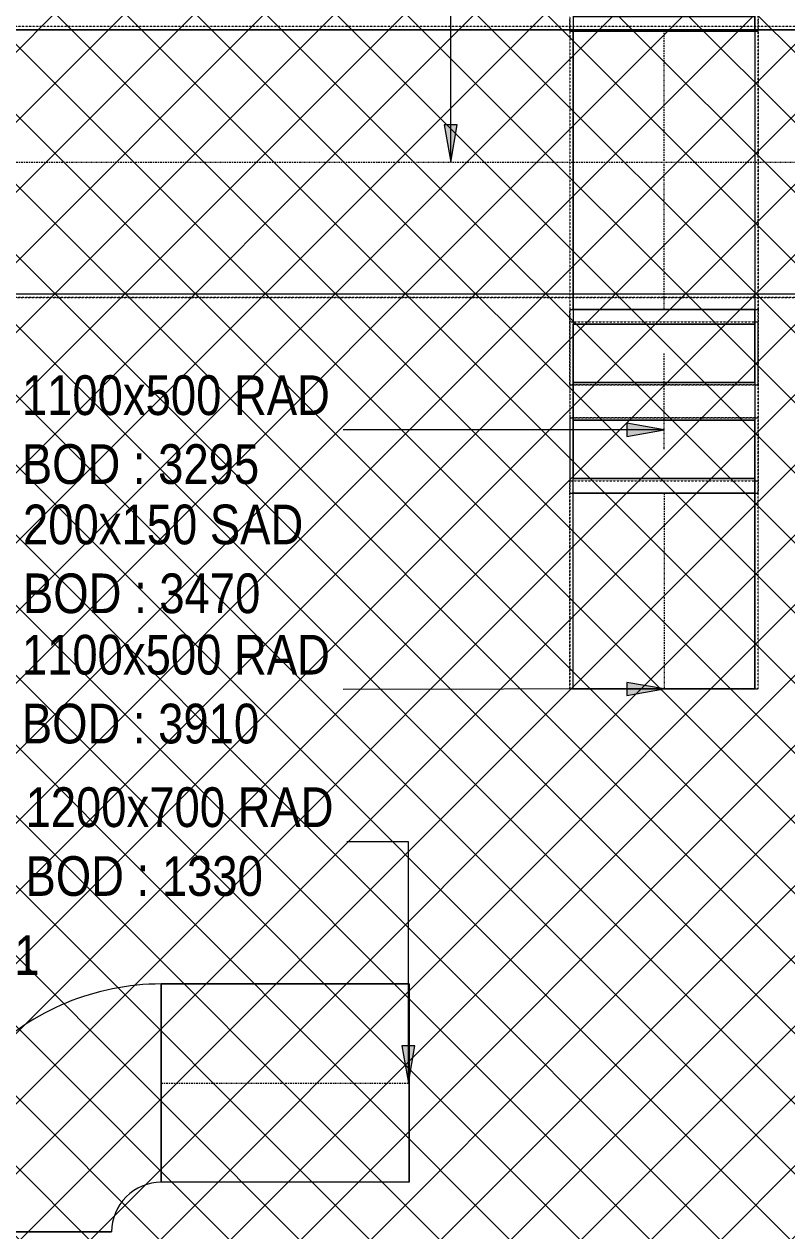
# Model space of a CAD drawing. Header units: inches. Extents: x -83664 to 20107, y -47222 to 19398.
# Drawn here: x -51728 to -47112, y -27464 to -20162 of the extents above; entities that cross this region are included whole.
import ezdxf

# ---------------------------------------------------------------- set-up
doc = ezdxf.new("R2010")
doc.units = ezdxf.units.IN
doc.header["$MEASUREMENT"] = 0
doc.linetypes.add('Center', pattern=[29.999999, 12, -6, 6, -6])
doc.linetypes.add('Hidden 0_50', pattern=[1.0584, 0.5292, -0.5292])
for name, color, linetype, lineweight in [('A-DETL-GENF', 7, 'Continuous', 9), ('G-ANNO-TEXT', 7, 'Continuous', 9), ('M-HVAC-DUCT-CNTR', 7, 'Center', 9), ('M-HVAC-DUCT-IDEN', 7, 'Continuous', 18)]:
    doc.layers.add(name, color=color, linetype=linetype, lineweight=lineweight)
doc.layers.add('M-HVAC-DUCT', color=7, linetype='Continuous', lineweight=9, true_color=0xffe97f)
doc.styles.add('Arial Narrow_21', font='ARIALN.TTF', dxfattribs={"height": 240})

# ---------------------------------------------------------------- blocks, each defined once
blk = doc.blocks.new('M_Rec Elbow - Radius - 0_75W-8349850-FIRST FLOOR AC CONDITIONING LAYOUT - PART A')
at = {"layer": 'M-HVAC-DUCT', "color": 6, "true_color": 0xff00ff}
for p, q in [((104151.7, 76483.3), (103051.7, 76483.3)), ((103051.7, 76483.3), (104151.7, 76483.3)), ((103051.7, 76483.3), (103051.7, 76394.9)), ((103051.7, 76483.3), (103051.7, 76041.4)), ((104151.7, 76394.9), (104151.7, 76483.3)), ((104151.7, 76483.3), (104151.7, 76041.4)), ((104151.7, 76394.9), (103051.7, 76394.9)), ((103051.7, 76394.9), (103051.7, 76041.4)), ((104151.7, 76041.4), (104151.7, 76394.9)), ((103051.7, 76041.4), (104151.7, 76041.4))]:
    blk.add_line(p, q, dxfattribs=at)
blk = doc.blocks.new('M_Rec Elbow - Radius - 0_75W-V150-FIRST FLOOR AC CONDITIONING LAYOUT - PART A')
at = {"layer": 'M-HVAC-DUCT', "color": 6, "true_color": 0xff00ff}
for p, q in [((104151.7, 78610.6), (103051.7, 78610.6)), ((103051.7, 78610.6), (103051.7, 78257.1)), ((103051.7, 78610.6), (103051.7, 78168.7)), ((104151.7, 78257.1), (104151.7, 78610.6)), ((104151.7, 78610.6), (104151.7, 78168.7)), ((103051.7, 78257.1), (104151.7, 78257.1)), ((103051.7, 78257.1), (103051.7, 78168.7)), ((104151.7, 78168.7), (104151.7, 78257.1)), ((104151.7, 78168.7), (103051.7, 78168.7)), ((103051.7, 78168.7), (104151.7, 78168.7))]:
    blk.add_line(p, q, dxfattribs=at)
blk = doc.blocks.new('M_Rec Elbow - Radius - 0_75W-8523872-FIRST FLOOR AC CONDITIONING LAYOUT - PART A')
at = {"layer": 'M-HVAC-DUCT', "color": 6, "true_color": 0xff00ff}
for p, q in [((-600, 900), (600, 900)), ((600, 900), (-600, 900)), ((-900, 600), (-900, -600)), ((-900, -600), (-900, 600))]:
    blk.add_line(p, q, dxfattribs=at)
for radius in [300, 300, 1500, 1500]:
    blk.add_arc((-900, 900), radius, 270, 0, dxfattribs=at)
blk = doc.blocks.new('TEMW-SMBZ-HO-BM-HVAC-00002_rvt-1-FIRST FLOOR AC CONDITIONING LAYOUT - PART A')
at = {"layer": 'M-HVAC-DUCT', "color": 6, "linetype": 'Hidden 0_50', "true_color": 0xff00ff}
for p, q in [((103031.7, 78624.8), (103031.7, 78168.7)), ((104171.7, 78168.7), (104171.7, 78624.8)), ((103031.7, 78168.7), (103031.7, 78242.9)), ((104171.7, 78242.9), (104171.7, 78168.7)), ((104171.7, 78168.7), (103031.7, 78168.7)), ((103031.7, 78168.7), (104171.7, 78168.7)), ((103031.7, 78168.7), (103031.7, 76483.3)), ((103031.7, 78168.7), (103031.7, 76483.3)), ((103031.7, 78168.7), (104171.7, 78168.7)), ((103031.7, 78168.7), (104171.7, 78168.7)), ((104171.7, 76483.3), (104171.7, 78168.7)), ((104171.7, 78168.7), (104171.7, 76483.3)), ((104171.7, 76483.3), (103031.7, 76483.3)), ((103031.7, 76483.3), (104171.7, 76483.3)), ((103031.7, 76483.3), (103031.7, 76027.2)), ((103031.7, 76409.1), (103031.7, 76483.3)), ((104171.7, 76483.3), (103031.7, 76483.3)), ((103031.7, 76483.3), (104171.7, 76483.3)), ((104171.7, 76483.3), (104171.7, 76409.1)), ((104171.7, 76027.2), (104171.7, 76483.3)), ((103031.7, 76027.2), (103031.7, 76409.1)), ((103031.7, 76409.1), (104171.7, 76409.1)), ((103031.7, 76409.1), (103031.7, 75828.8)), ((103031.7, 76027.2), (103031.7, 76409.1)), ((103031.7, 76409.1), (104171.7, 76409.1)), ((104171.7, 76409.1), (104171.7, 76027.2)), ((104171.7, 75828.8), (104171.7, 76409.1)), ((104171.7, 76409.1), (104171.7, 76027.2)), ((104171.7, 76027.2), (103031.7, 76027.2)), ((103031.7, 76027.2), (103031.7, 75446.9)), ((103031.7, 76027.2), (104171.7, 76027.2)), ((104171.7, 76027.2), (104171.7, 75446.9)), ((104171.7, 75828.8), (103031.7, 75828.8)), ((103031.7, 75828.8), (103031.7, 75446.9)), ((103031.7, 75828.8), (103031.7, 75372.7)), ((103031.7, 75828.8), (103031.7, 75446.9)), ((103031.7, 75828.8), (104171.7, 75828.8)), ((104171.7, 75446.9), (104171.7, 75828.8)), ((104171.7, 75446.9), (104171.7, 75828.8)), ((104171.7, 75372.7), (104171.7, 75828.8)), ((103031.7, 75446.9), (104171.7, 75446.9)), ((103031.7, 75372.7), (103031.7, 75446.9)), ((103031.7, 75446.9), (104171.7, 75446.9)), ((104171.7, 75446.9), (104171.7, 75372.7)), ((103031.7, 75372.7), (104171.7, 75372.7)), ((104171.7, 75372.7), (103031.7, 75372.7)), ((103031.7, 75372.7), (103031.7, 74188)), ((103031.7, 74188), (103031.7, 75372.7)), ((104171.7, 75372.7), (103031.7, 75372.7)), ((103031.7, 75372.7), (104171.7, 75372.7)), ((104171.7, 74188), (104171.7, 75372.7)), ((104171.7, 74188), (104171.7, 75372.7)), ((103031.7, 74188), (104171.7, 74188)), ((104171.7, 74188), (103031.7, 74188))]:
    blk.add_line(p, q, dxfattribs=at)
at = {"layer": 'M-HVAC-DUCT', "color": 30, "linetype": 'Hidden 0_50', "true_color": 0xff7f00}
for p, q in [((105709.4, 78195.8), (97340.4, 78195.8)), ((105709.4, 78195.8), (97340.4, 78195.8)), ((97340.4, 76555.8), (105709.4, 76555.8)), ((105709.4, 76555.8), (97340.4, 76555.8))]:
    blk.add_line(p, q, dxfattribs=at)
at = {"layer": 'M-HVAC-DUCT', "color": 30, "true_color": 0xff7f00}
for p, q in [((97340.4, 78175.8), (105709.4, 78175.8)), ((105709.4, 78175.8), (97340.4, 78175.8)), ((105709.4, 76575.8), (97340.4, 76575.8)), ((105709.4, 76575.8), (97340.4, 76575.8))]:
    blk.add_line(p, q, dxfattribs=at)
at = {"layer": 'M-HVAC-DUCT', "color": 6, "true_color": 0xff00ff}
for p, q in [((103051.7, 78168.7), (104151.7, 78168.7)), ((104151.7, 78168.7), (103051.7, 78168.7)), ((103051.7, 76483.3), (103051.7, 78168.7)), ((103051.7, 78168.7), (103051.7, 76483.3)), ((104151.7, 78168.7), (104151.7, 76483.3)), ((104151.7, 78168.7), (104151.7, 76483.3)), ((103051.7, 76483.3), (104151.7, 76483.3)), ((104151.7, 76483.3), (103051.7, 76483.3)), ((103051.7, 76041.4), (103051.7, 76394.9)), ((103051.7, 76394.9), (104151.7, 76394.9)), ((103051.7, 76394.9), (103051.7, 75814.6)), ((104151.7, 76394.9), (104151.7, 76041.4)), ((104151.7, 76394.9), (104151.7, 75814.6)), ((104151.7, 76041.4), (103051.7, 76041.4)), ((103051.7, 75461.1), (103051.7, 76041.4)), ((104151.7, 76041.4), (104151.7, 75461.1)), ((104151.7, 75814.6), (103051.7, 75814.6)), ((103051.7, 75814.6), (103051.7, 75461.1)), ((104151.7, 75461.1), (104151.7, 75814.6)), ((103051.7, 75461.1), (104151.7, 75461.1)), ((104151.7, 75372.7), (103051.7, 75372.7)), ((103051.7, 75372.7), (104151.7, 75372.7)), ((103051.7, 74188), (103051.7, 75372.7)), ((103051.7, 74188), (103051.7, 75372.7)), ((104151.7, 75372.7), (104151.7, 74188)), ((104151.7, 74188), (104151.7, 75372.7)), ((104151.7, 74188), (103051.7, 74188)), ((103051.7, 74188), (104151.7, 74188)), ((100558.1, 72402.5), (100558.1, 71202.5)), ((100558.1, 71202.5), (100558.1, 72402.5)), ((100558.1, 72402.5), (102058.1, 72402.5)), ((102058.1, 72402.5), (100558.1, 72402.5)), ((102058.1, 72402.5), (102058.1, 71202.5)), ((102058.1, 71202.5), (102058.1, 72402.5)), ((102058.1, 71202.5), (100558.1, 71202.5)), ((102058.1, 71202.5), (100558.1, 71202.5))]:
    blk.add_line(p, q, dxfattribs=at)
at = {"layer": 'M-HVAC-DUCT-CNTR', "color": 6, "true_color": 0xff00ff}
for p, q in [((103601.7, 76483.3), (103601.7, 78168.7)), ((103601.7, 75637.8), (103601.7, 76218.2)), ((103601.7, 75372.7), (103601.7, 74188)), ((100558.1, 71802.5), (102058.1, 71802.5))]:
    blk.add_line(p, q, dxfattribs=at)
at = {"layer": 'M-HVAC-DUCT-CNTR', "color": 30, "true_color": 0xff7f00}
blk.add_line((97340.4, 77375.8), (105709.4, 77375.8), dxfattribs=at)
at = {"layer": 'M-HVAC-DUCT', "color": 6, "linetype": 'Hidden 0_50', "lineweight": 9, "true_color": 0xff00ff}
for name in ['M_Rec Elbow - Radius - 0_75W-V150-FIRST FLOOR AC CONDITIONING LAYOUT - PART A', 'M_Rec Elbow - Radius - 0_75W-8349850-FIRST FLOOR AC CONDITIONING LAYOUT - PART A']:
    blk.add_blockref(name, (0, 0), dxfattribs=at)
at = {"layer": 'M-HVAC-DUCT', "color": 6, "linetype": 'Hidden 0_50', "lineweight": 9, "true_color": 0xff00ff, "extrusion": (0, 0, -1), "rotation": 180}
blk.add_blockref('M_Rec Elbow - Radius - 0_75W-8349850-FIRST FLOOR AC CONDITIONING LAYOUT - PART A', (0, 151856), dxfattribs=at)
at = {"layer": 'M-HVAC-DUCT', "color": 6, "linetype": 'Hidden 0_50', "lineweight": 9, "true_color": 0xff00ff, "rotation": 180}
blk.add_blockref('M_Rec Elbow - Radius - 0_75W-8523872-FIRST FLOOR AC CONDITIONING LAYOUT - PART A', (99658.1, 71802.5), dxfattribs=at)
blk = doc.blocks.new('TEMW-SMBZ-HO-BM-HVAC-00002_rvt-2-FIRST FLOOR AC CONDITIONING LAYOUT - PART A')
at = {"layer": 'M-HVAC-DUCT', "color": 6, "linetype": 'Hidden 0_50', "true_color": 0xff00ff}
for p, q in [((103031.7, 78624.8), (103031.7, 78168.7)), ((104171.7, 78168.7), (104171.7, 78624.8)), ((103031.7, 78168.7), (103031.7, 78242.9)), ((104171.7, 78242.9), (104171.7, 78168.7)), ((104171.7, 78168.7), (103031.7, 78168.7)), ((103031.7, 78168.7), (104171.7, 78168.7)), ((103031.7, 78168.7), (103031.7, 76483.3)), ((103031.7, 78168.7), (103031.7, 76483.3)), ((103031.7, 78168.7), (104171.7, 78168.7)), ((103031.7, 78168.7), (104171.7, 78168.7)), ((104171.7, 76483.3), (104171.7, 78168.7)), ((104171.7, 78168.7), (104171.7, 76483.3)), ((104171.7, 76483.3), (103031.7, 76483.3)), ((103031.7, 76483.3), (104171.7, 76483.3)), ((103031.7, 76483.3), (103031.7, 76027.2)), ((103031.7, 76409.1), (103031.7, 76483.3)), ((104171.7, 76483.3), (103031.7, 76483.3)), ((103031.7, 76483.3), (104171.7, 76483.3)), ((104171.7, 76483.3), (104171.7, 76409.1)), ((104171.7, 76027.2), (104171.7, 76483.3)), ((103031.7, 76027.2), (103031.7, 76409.1)), ((103031.7, 76409.1), (104171.7, 76409.1)), ((103031.7, 76409.1), (103031.7, 75828.8)), ((103031.7, 76027.2), (103031.7, 76409.1)), ((103031.7, 76409.1), (104171.7, 76409.1)), ((104171.7, 76409.1), (104171.7, 76027.2)), ((104171.7, 75828.8), (104171.7, 76409.1)), ((104171.7, 76409.1), (104171.7, 76027.2)), ((104171.7, 76027.2), (103031.7, 76027.2)), ((103031.7, 76027.2), (103031.7, 75446.9)), ((103031.7, 76027.2), (104171.7, 76027.2)), ((104171.7, 76027.2), (104171.7, 75446.9)), ((104171.7, 75828.8), (103031.7, 75828.8)), ((103031.7, 75828.8), (103031.7, 75446.9)), ((103031.7, 75828.8), (103031.7, 75372.7)), ((103031.7, 75828.8), (103031.7, 75446.9)), ((103031.7, 75828.8), (104171.7, 75828.8)), ((104171.7, 75446.9), (104171.7, 75828.8)), ((104171.7, 75446.9), (104171.7, 75828.8)), ((104171.7, 75372.7), (104171.7, 75828.8)), ((103031.7, 75446.9), (104171.7, 75446.9)), ((103031.7, 75372.7), (103031.7, 75446.9)), ((103031.7, 75446.9), (104171.7, 75446.9)), ((104171.7, 75446.9), (104171.7, 75372.7)), ((103031.7, 75372.7), (104171.7, 75372.7)), ((104171.7, 75372.7), (103031.7, 75372.7)), ((103031.7, 75372.7), (103031.7, 74188)), ((103031.7, 74188), (103031.7, 75372.7)), ((104171.7, 75372.7), (103031.7, 75372.7)), ((103031.7, 75372.7), (104171.7, 75372.7)), ((104171.7, 74188), (104171.7, 75372.7)), ((104171.7, 74188), (104171.7, 75372.7)), ((103031.7, 74188), (104171.7, 74188)), ((104171.7, 74188), (103031.7, 74188))]:
    blk.add_line(p, q, dxfattribs=at)
at = {"layer": 'M-HVAC-DUCT', "color": 30, "linetype": 'Hidden 0_50', "true_color": 0xff7f00}
for p, q in [((105709.4, 78195.8), (97340.4, 78195.8)), ((105709.4, 78195.8), (97340.4, 78195.8)), ((97340.4, 76555.8), (105709.4, 76555.8)), ((105709.4, 76555.8), (97340.4, 76555.8))]:
    blk.add_line(p, q, dxfattribs=at)
at = {"layer": 'M-HVAC-DUCT', "color": 30, "true_color": 0xff7f00}
for p, q in [((97340.4, 78175.8), (105709.4, 78175.8)), ((105709.4, 78175.8), (97340.4, 78175.8)), ((105709.4, 76575.8), (97340.4, 76575.8)), ((105709.4, 76575.8), (97340.4, 76575.8))]:
    blk.add_line(p, q, dxfattribs=at)
at = {"layer": 'M-HVAC-DUCT', "color": 6, "true_color": 0xff00ff}
for p, q in [((103051.7, 78168.7), (104151.7, 78168.7)), ((104151.7, 78168.7), (103051.7, 78168.7)), ((103051.7, 76483.3), (103051.7, 78168.7)), ((103051.7, 78168.7), (103051.7, 76483.3)), ((104151.7, 78168.7), (104151.7, 76483.3)), ((104151.7, 78168.7), (104151.7, 76483.3)), ((103051.7, 76483.3), (104151.7, 76483.3)), ((104151.7, 76483.3), (103051.7, 76483.3)), ((103051.7, 76041.4), (103051.7, 76394.9)), ((103051.7, 76394.9), (104151.7, 76394.9)), ((103051.7, 76394.9), (103051.7, 75814.6)), ((104151.7, 76394.9), (104151.7, 76041.4)), ((104151.7, 76394.9), (104151.7, 75814.6)), ((104151.7, 76041.4), (103051.7, 76041.4)), ((103051.7, 75461.1), (103051.7, 76041.4)), ((104151.7, 76041.4), (104151.7, 75461.1)), ((104151.7, 75814.6), (103051.7, 75814.6)), ((103051.7, 75814.6), (103051.7, 75461.1)), ((104151.7, 75461.1), (104151.7, 75814.6)), ((103051.7, 75461.1), (104151.7, 75461.1)), ((104151.7, 75372.7), (103051.7, 75372.7)), ((103051.7, 75372.7), (104151.7, 75372.7)), ((103051.7, 74188), (103051.7, 75372.7)), ((103051.7, 74188), (103051.7, 75372.7)), ((104151.7, 75372.7), (104151.7, 74188)), ((104151.7, 74188), (104151.7, 75372.7)), ((104151.7, 74188), (103051.7, 74188)), ((103051.7, 74188), (104151.7, 74188)), ((100558.1, 72402.5), (100558.1, 71202.5)), ((100558.1, 71202.5), (100558.1, 72402.5)), ((100558.1, 72402.5), (102058.1, 72402.5)), ((102058.1, 72402.5), (100558.1, 72402.5)), ((102058.1, 72402.5), (102058.1, 71202.5)), ((102058.1, 71202.5), (102058.1, 72402.5)), ((102058.1, 71202.5), (100558.1, 71202.5)), ((102058.1, 71202.5), (100558.1, 71202.5))]:
    blk.add_line(p, q, dxfattribs=at)
at = {"layer": 'M-HVAC-DUCT-CNTR', "color": 6, "true_color": 0xff00ff}
for p, q in [((103601.7, 76483.3), (103601.7, 78168.7)), ((103601.7, 75637.8), (103601.7, 76218.2)), ((103601.7, 75372.7), (103601.7, 74188)), ((100558.1, 71802.5), (102058.1, 71802.5))]:
    blk.add_line(p, q, dxfattribs=at)
at = {"layer": 'M-HVAC-DUCT-CNTR', "color": 30, "true_color": 0xff7f00}
blk.add_line((97340.4, 77375.8), (105709.4, 77375.8), dxfattribs=at)
at = {"layer": 'M-HVAC-DUCT', "color": 6, "linetype": 'Hidden 0_50', "lineweight": 9, "true_color": 0xff00ff}
for name in ['M_Rec Elbow - Radius - 0_75W-V150-FIRST FLOOR AC CONDITIONING LAYOUT - PART A', 'M_Rec Elbow - Radius - 0_75W-8349850-FIRST FLOOR AC CONDITIONING LAYOUT - PART A']:
    blk.add_blockref(name, (0, 0), dxfattribs=at)
at = {"layer": 'M-HVAC-DUCT', "color": 6, "linetype": 'Hidden 0_50', "lineweight": 9, "true_color": 0xff00ff, "extrusion": (0, 0, -1), "rotation": 180}
blk.add_blockref('M_Rec Elbow - Radius - 0_75W-8349850-FIRST FLOOR AC CONDITIONING LAYOUT - PART A', (0, 151856), dxfattribs=at)
at = {"layer": 'M-HVAC-DUCT', "color": 6, "linetype": 'Hidden 0_50', "lineweight": 9, "true_color": 0xff00ff, "rotation": 180}
blk.add_blockref('M_Rec Elbow - Radius - 0_75W-8523872-FIRST FLOOR AC CONDITIONING LAYOUT - PART A', (99658.1, 71802.5), dxfattribs=at)

msp = doc.modelspace()

# ---------------------------------------------------------------- hatches: boundary and pattern name
at = {"layer": 'A-DETL-GENF', "true_color": 0xff0000}
h = msp.add_hatch(dxfattribs=at)
h.set_pattern_fill('FP_59', color=1, style=0, pattern_type=2)
h.set_pattern_definition([(45, (-151456.65, -98372.2), (-212.13203, 212.13203), []), (135, (-151456.65, -98372.2), (-212.13203, -212.13203), [])])
h.paths.add_polyline_path([(-62993, -37189.5), (-27297.3, -37189.5), (-27297.3, -98.4), (-62993, -98.4), (-62993, -33333)])
at = {"layer": 'M-HVAC-DUCT-IDEN', "lineweight": 9}
for points in [[(-49146.3, -20996.4), (-49106.6, -20771.4), (-49185.9, -20771.4)], [(-47854.9, -22616.4), (-48079.9, -22576.7), (-48079.9, -22656.1)], [(-47854.9, -24184.2), (-48080, -24144.8), (-48079.9, -24224.2)], [(-49402.1, -26569.8), (-49362.5, -26344.8), (-49441.8, -26344.8)]]:
    msp.add_hatch(color=256, dxfattribs=at).paths.add_polyline_path(points)

# ---------------------------------------------------------------- linework, layer by layer
for p, q in [((-49146.3, -20996.4), (-49146.3, -18514.1)), ((-49106.6, -20771.4), (-49185.9, -20771.4)), ((-49185.9, -20771.4), (-49146.3, -20996.4)), ((-49146.3, -20996.4), (-49106.6, -20771.4)), ((-47854.9, -22616.4), (-49796.4, -22616.4)), ((-47854.9, -22616.4), (-48079.9, -22576.7)), ((-48079.9, -22576.7), (-48079.9, -22656.1)), ((-48079.9, -22656.1), (-47854.9, -22616.4)), ((-47854.9, -24184.2), (-48080, -24144.8)), ((-48080, -24144.8), (-48079.9, -24224.2)), ((-47854.9, -24184.2), (-49796.4, -24186.8)), ((-48079.9, -24224.2), (-47854.9, -24184.2)), ((-49402.1, -25109.4), (-49774.3, -25109.4)), ((-49402.1, -26569.8), (-49402.1, -25109.4)), ((-49362.5, -26344.8), (-49441.8, -26344.8)), ((-49441.8, -26344.8), (-49402.1, -26569.8)), ((-49402.1, -26569.8), (-49362.5, -26344.8))]:
    msp.add_line(p, q, dxfattribs=at)

# ---------------------------------------------------------------- block references
at = {"lineweight": 5}
for name in ['TEMW-SMBZ-HO-BM-HVAC-00002_rvt-1-FIRST FLOOR AC CONDITIONING LAYOUT - PART A', 'TEMW-SMBZ-HO-BM-HVAC-00002_rvt-2-FIRST FLOOR AC CONDITIONING LAYOUT - PART A']:
    msp.add_blockref(name, (-151456.7, -98372.2), dxfattribs=at)

# ---------------------------------------------------------------- texts
at = {"layer": 'G-ANNO-TEXT', "insert": (-52430.1, -25675.2), "char_height": 240, "width": 998.101, "attachment_point": 1, "style": 'Arial Narrow_21'}
msp.add_mtext('SG-01', dxfattribs=at)
at = {"layer": 'M-HVAC-DUCT-IDEN', "lineweight": 9, "char_height": 240, "attachment_point": 1, "style": 'Arial Narrow_21'}
for s, insert, width in [('1100x500 RAD', (-51741.9, -22286.8), 2344.936), ('BOD : 3295', (-51741.9, -22703.6), 1803.797), ('200x150 SAD', (-51735, -23069.1), 2128.48), ('BOD : 3470', (-51735, -23485.8), 1803.797), ('1100x500 RAD', (-51741.9, -23857.2), 2344.936), ('BOD : 3910', (-51741.9, -24273.9), 1803.797), ('1200x700 RAD', (-51719.8, -24779.8), 2344.936), ('BOD : 1330', (-51719.8, -25196.5), 1803.797)]:
    msp.add_mtext(s, dxfattribs=dict(at, insert=insert, width=width))

doc.saveas('drawing.dxf')
